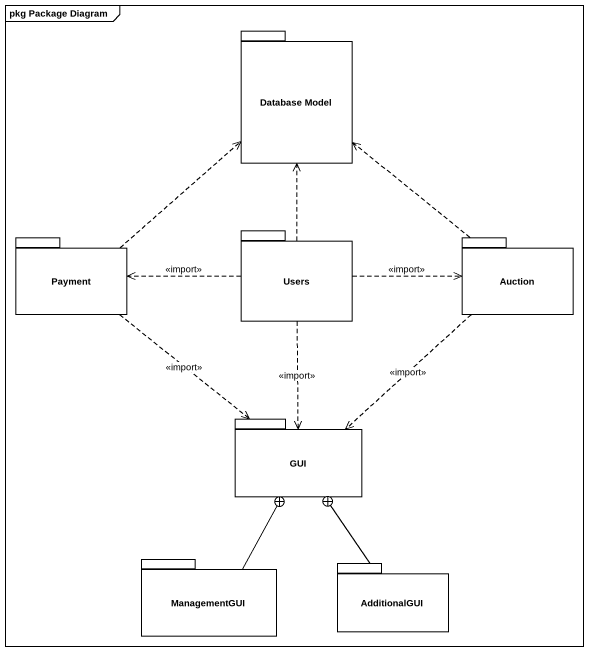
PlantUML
@startuml
mainframe pkg Package Diagram
package "Database Model" as Database_Model {
}
package Payment {
}
package Users {
}
package Auction {
}
package GUI {
}
package ManagementGUI {
}
package AdditionalGUI {
}
Payment .up.> Database_Model
Payment ..> GUI : <<import>>
Users .up.> Database_Model
Users .left.> Payment : <<import>>
Users .right.> Auction : <<import>>
Users ..> GUI : <<import>>
Auction .up.> Database_Model
Auction ..> GUI : <<import>>
ManagementGUI -up-+ GUI
AdditionalGUI -up-+ GUI
@enduml
